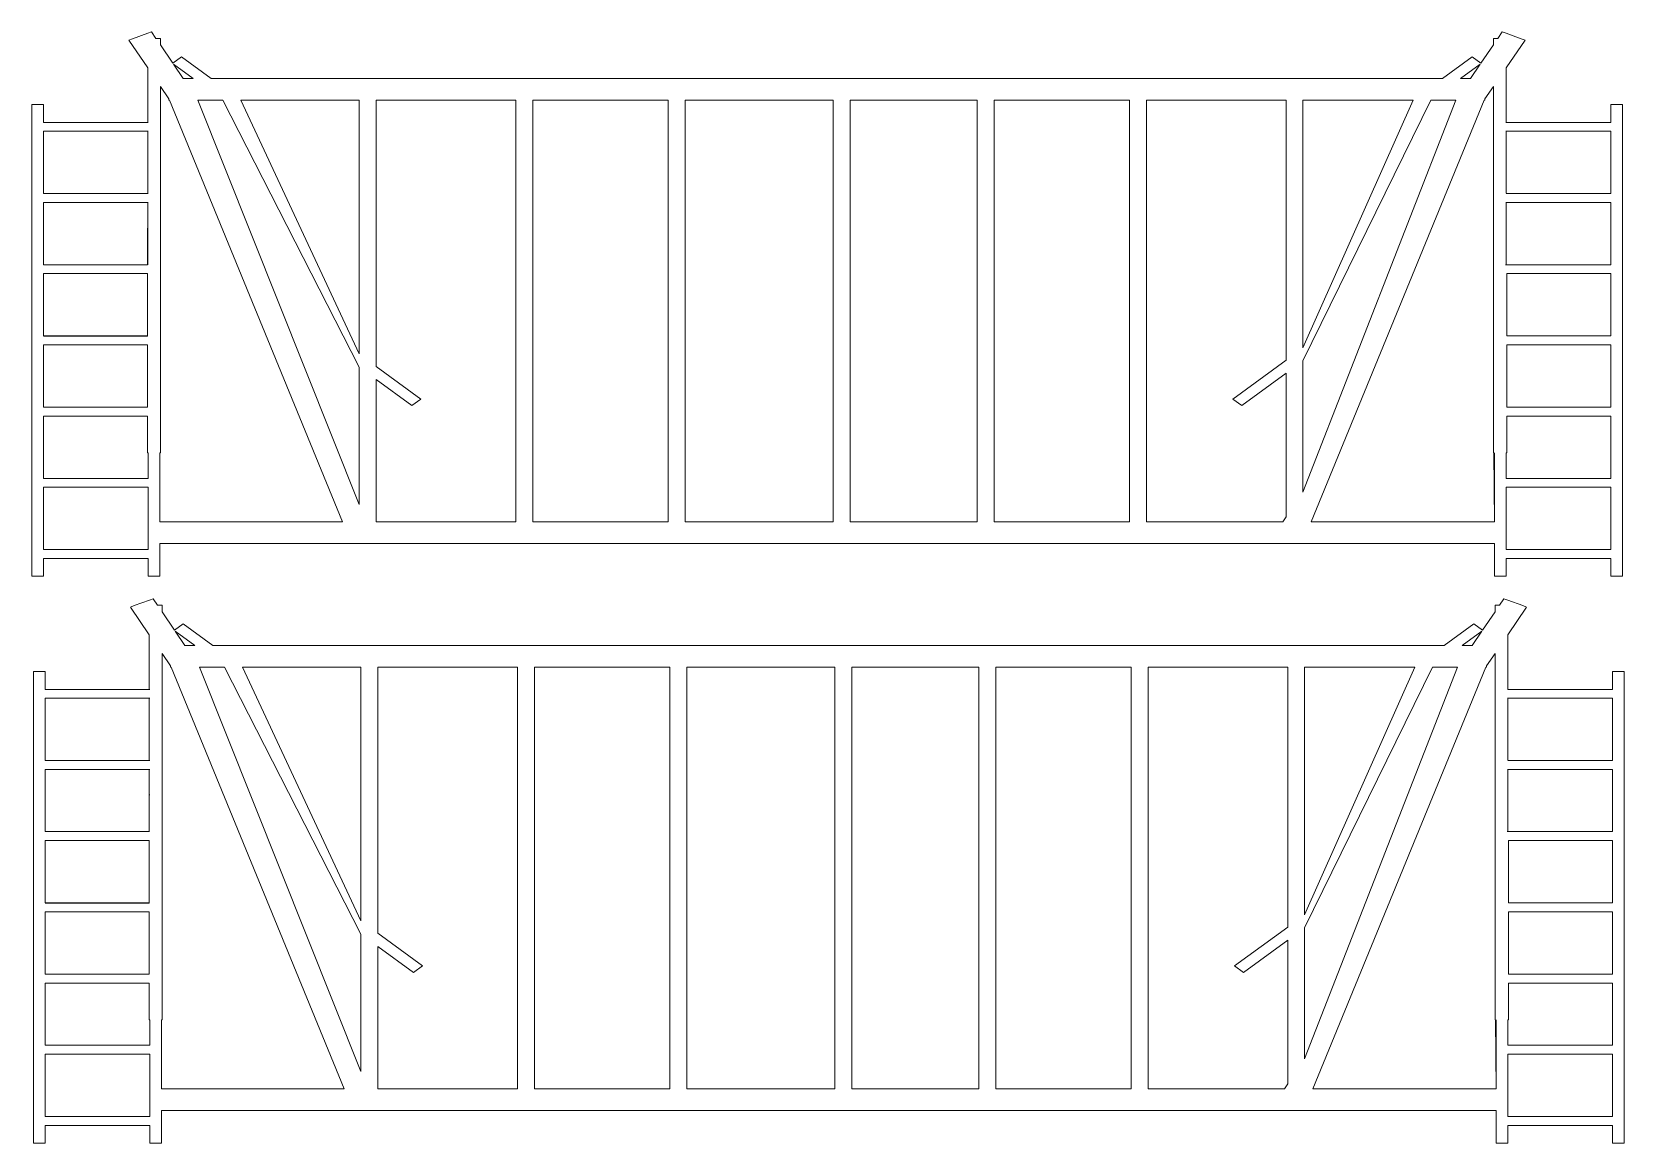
# Model space of a CAD drawing. Header units: millimetres. Extents: x -157 to 980, y -95 to 1044.
# Drawn here: x -21.9 to 108.2, y -20.7 to 70.1 of the extents above; entities that cross this region are included whole.
import ezdxf

# ---------------------------------------------------------------- set-up
doc = ezdxf.new("R2010")
doc.units = ezdxf.units.MM
doc.header["$MEASUREMENT"] = 0
doc.layers.add('Layer 1', color=7, linetype='Continuous')

msp = doc.modelspace()

# ---------------------------------------------------------------- linework, layer by layer
at = {"layer": 'Layer 1', "color": 1, "lineweight": 9}
for points, knots in [([(98.56, 62.7049), (98.56, 62.7049), (98.56, 67.1878), (98.56, 67.1878), (98.56, 67.1878), (98.56, 67.1878), (100.1027, 69.4547), (100.1027, 69.4547), (100.1027, 69.4547), (100.1027, 69.4547), (99.7948, 69.567), (99.7948, 69.567), (99.7948, 69.567), (99.7948, 69.567), (98.5566, 70.0166), (98.5566, 70.0166), (98.5566, 70.0166), (98.5566, 70.0166), (98.2453, 70.1284), (98.2453, 70.1284), (98.2453, 70.1284), (98.2453, 70.1284), (97.8833, 69.5966), (97.8833, 69.5966), (97.8833, 69.5966), (97.8833, 69.5966), (97.5228, 69.5966), (97.5228, 69.5966), (97.5228, 69.5966), (97.5228, 69.5966), (97.5228, 69.0669), (97.5228, 69.0669), (97.5228, 69.0669), (97.5228, 69.0669), (96.501, 67.5655), (96.501, 67.5655), (96.501, 67.5655), (96.501, 67.5655), (95.7935, 68.082), (95.7935, 68.082), (95.7935, 68.082), (95.7935, 68.082), (93.3727, 66.315), (93.3727, 66.315), (93.3727, 66.315), (93.3727, 66.315), (-7.2622, 66.315), (-7.2622, 66.315), (-7.2622, 66.315), (-7.2622, 66.315), (-9.6831, 68.082), (-9.6831, 68.082), (-9.6831, 68.082), (-9.6831, 68.082), (-10.3906, 67.5653), (-10.3906, 67.5653), (-10.3906, 67.5653), (-10.3906, 67.5653), (-11.4123, 69.0663), (-11.4123, 69.0663), (-11.4123, 69.0663), (-11.4123, 69.0663), (-11.4123, 69.5966), (-11.4123, 69.5966), (-11.4123, 69.5966), (-11.4123, 69.5966), (-11.7731, 69.5966), (-11.7731, 69.5966), (-11.7731, 69.5966), (-11.7731, 69.5966), (-12.1352, 70.1284), (-12.1352, 70.1284), (-12.1352, 70.1284), (-12.1352, 70.1284), (-12.4464, 70.0166), (-12.4464, 70.0166), (-12.4464, 70.0166), (-12.4464, 70.0166), (-13.6843, 69.567), (-13.6843, 69.567), (-13.6843, 69.567), (-13.6843, 69.567), (-13.9921, 69.4547), (-13.9921, 69.4547), (-13.9921, 69.4547), (-13.9921, 69.4547), (-12.4481, 67.191), (-12.4481, 67.191), (-12.4481, 67.191), (-12.4481, 67.191), (-12.4481, 62.7203), (-12.4481, 62.7203)], [0, 0, 0, 0, 0.04166667, 0.04166667, 0.04166667, 0.04166667, 0.08333333, 0.08333333, 0.08333333, 0.08333333, 0.125, 0.125, 0.125, 0.125, 0.16666667, 0.16666667, 0.16666667, 0.16666667, 0.20833333, 0.20833333, 0.20833333, 0.20833333, 0.25, 0.25, 0.25, 0.25, 0.29166667, 0.29166667, 0.29166667, 0.29166667, 0.33333333, 0.33333333, 0.33333333, 0.33333333, 0.375, 0.375, 0.375, 0.375, 0.41666667, 0.41666667, 0.41666667, 0.41666667, 0.45833333, 0.45833333, 0.45833333, 0.45833333, 0.5, 0.5, 0.5, 0.5, 0.54166667, 0.54166667, 0.54166667, 0.54166667, 0.58333333, 0.58333333, 0.58333333, 0.58333333, 0.625, 0.625, 0.625, 0.625, 0.66666667, 0.66666667, 0.66666667, 0.66666667, 0.70833333, 0.70833333, 0.70833333, 0.70833333, 0.75, 0.75, 0.75, 0.75, 0.79166667, 0.79166667, 0.79166667, 0.79166667, 0.83333333, 0.83333333, 0.83333333, 0.83333333, 0.875, 0.875, 0.875, 0.875, 0.91666667, 0.91666667, 0.91666667, 0.91666667, 1, 1, 1, 1]), ([(-8.729, 66.315), (-8.729, 66.315), (-9.5396, 66.315), (-9.5396, 66.315), (-9.5396, 66.315), (-9.5396, 66.315), (-10.3399, 67.4909), (-10.3399, 67.4909), (-10.3399, 67.4909), (-10.3399, 67.4909), (-8.729, 66.315), (-8.729, 66.315)], [0, 0, 0, 0, 0.25, 0.25, 0.25, 0.25, 0.5, 0.5, 0.5, 0.5, 1, 1, 1, 1]), ([(95.6499, 66.315), (95.6499, 66.315), (94.8395, 66.315), (94.8395, 66.315), (94.8395, 66.315), (94.8395, 66.315), (96.4499, 67.4904), (96.4499, 67.4904), (96.4499, 67.4904), (96.4499, 67.4904), (95.6499, 66.315), (95.6499, 66.315)], [0, 0, 0, 0, 0.25, 0.25, 0.25, 0.25, 0.5, 0.5, 0.5, 0.5, 1, 1, 1, 1]), ([(-11.4447, 30.0945), (-11.4447, 30.0945), (-11.4447, 35.7349), (-11.4447, 35.7349), (-11.4447, 35.7349), (-11.4447, 35.7349), (-11.4123, 35.7349), (-11.4123, 35.7349), (-11.4123, 35.7349), (-11.4123, 35.7349), (-11.4123, 65.6635), (-11.4123, 65.6635), (-11.4123, 65.6635), (-11.4123, 65.6635), (-10.7208, 64.6473), (-10.7208, 64.6473), (-10.7208, 64.6473), (-10.7208, 64.6473), (-10.7208, 64.548), (-10.7208, 64.548), (-10.7208, 64.548), (-10.7208, 64.548), (-10.6532, 64.548), (-10.6532, 64.548), (-10.6532, 64.548), (-10.6532, 64.548), (3.4822, 30.1079), (3.4822, 30.1079), (3.4822, 30.1079), (3.4822, 30.1079), (-11.4447, 30.096), (-11.4447, 30.096)], [0, 0, 0, 0, 0.11111111, 0.11111111, 0.11111111, 0.11111111, 0.22222222, 0.22222222, 0.22222222, 0.22222222, 0.33333333, 0.33333333, 0.33333333, 0.33333333, 0.44444444, 0.44444444, 0.44444444, 0.44444444, 0.55555556, 0.55555556, 0.55555556, 0.55555556, 0.66666667, 0.66666667, 0.66666667, 0.66666667, 0.77777778, 0.77777778, 0.77777778, 0.77777778, 1, 1, 1, 1]), ([(97.6012, 30.0878), (97.6012, 30.0878), (82.6278, 30.1079), (82.6278, 30.1079), (82.6278, 30.1079), (82.6278, 30.1079), (96.7637, 64.548), (96.7637, 64.548), (96.7637, 64.548), (96.7637, 64.548), (96.8311, 64.548), (96.8311, 64.548), (96.8311, 64.548), (96.8311, 64.548), (96.8311, 64.6471), (96.8311, 64.6471), (96.8311, 64.6471), (96.8311, 64.6471), (97.5228, 65.6636), (97.5228, 65.6636), (97.5228, 65.6636), (97.5228, 65.6636), (97.5228, 35.7349), (97.5228, 35.7349)], [0, 0, 0, 0, 0.14285714, 0.14285714, 0.14285714, 0.14285714, 0.28571429, 0.28571429, 0.28571429, 0.28571429, 0.42857143, 0.42857143, 0.42857143, 0.42857143, 0.57142857, 0.57142857, 0.57142857, 0.57142857, 0.71428571, 0.71428571, 0.71428571, 0.71428571, 1, 1, 1, 1]), ([(-21.914, 44.5459), (-21.914, 44.5459), (-21.914, 64.182), (-21.914, 64.182), (-21.914, 64.182), (-21.914, 64.182), (-20.9631, 64.182), (-20.9631, 64.182), (-20.9631, 64.182), (-20.9631, 64.182), (-20.9631, 62.729), (-20.9631, 62.729), (-20.9631, 62.729), (-20.9631, 62.729), (-12.4064, 62.729), (-12.4064, 62.729)], [0, 0, 0, 0, 0.2, 0.2, 0.2, 0.2, 0.4, 0.4, 0.4, 0.4, 0.6, 0.6, 0.6, 0.6, 1, 1, 1, 1]), ([(-8.3369, 64.548), (-8.3369, 64.548), (-6.308, 64.548), (-6.308, 64.548), (-6.308, 64.548), (-6.308, 64.548), (4.8414, 42.7423), (4.8414, 42.7423), (4.8414, 42.7423), (4.8414, 42.7423), (4.8414, 31.5184), (4.8414, 31.5184), (4.8414, 31.5184), (4.8414, 31.5184), (-8.3369, 64.548), (-8.3369, 64.548)], [0, 0, 0, 0, 0.2, 0.2, 0.2, 0.2, 0.4, 0.4, 0.4, 0.4, 0.6, 0.6, 0.6, 0.6, 1, 1, 1, 1]), ([(-4.8415, 64.548), (-4.8415, 64.548), (4.8414, 64.548), (4.8414, 64.548), (4.8414, 64.548), (4.8414, 64.548), (4.8414, 43.8129), (4.8414, 43.8129), (4.8414, 43.8129), (4.8414, 43.8129), (-4.8415, 64.548), (-4.8415, 64.548)], [0, 0, 0, 0, 0.25, 0.25, 0.25, 0.25, 0.5, 0.5, 0.5, 0.5, 1, 1, 1, 1]), ([(17.6369, 30.1079), (17.6369, 30.1079), (6.2247, 30.1079), (6.2247, 30.1079), (6.2247, 30.1079), (6.2247, 30.1079), (6.2247, 41.7326), (6.2247, 41.7326), (6.2247, 41.7326), (6.2247, 41.7326), (9.147, 39.5996), (9.147, 39.5996), (9.147, 39.5996), (9.147, 39.5996), (9.8801, 40.1351), (9.8801, 40.1351), (9.8801, 40.1351), (9.8801, 40.1351), (6.2247, 42.8032), (6.2247, 42.8032), (6.2247, 42.8032), (6.2247, 42.8032), (6.2247, 64.548), (6.2247, 64.548), (6.2247, 64.548), (6.2247, 64.548), (17.6369, 64.548), (17.6369, 64.548), (17.6369, 64.548), (17.6369, 64.548), (17.6369, 30.1079), (17.6369, 30.1079)], [0, 0, 0, 0, 0.11111111, 0.11111111, 0.11111111, 0.11111111, 0.22222222, 0.22222222, 0.22222222, 0.22222222, 0.33333333, 0.33333333, 0.33333333, 0.33333333, 0.44444444, 0.44444444, 0.44444444, 0.44444444, 0.55555556, 0.55555556, 0.55555556, 0.55555556, 0.66666667, 0.66666667, 0.66666667, 0.66666667, 0.77777778, 0.77777778, 0.77777778, 0.77777778, 1, 1, 1, 1]), ([(30.0867, 30.1079), (30.0867, 30.1079), (19.0204, 30.1079), (19.0204, 30.1079), (19.0204, 30.1079), (19.0204, 30.1079), (19.0204, 64.548), (19.0204, 64.548), (19.0204, 64.548), (19.0204, 64.548), (30.0867, 64.548), (30.0867, 64.548), (30.0867, 64.548), (30.0867, 64.548), (30.0867, 30.1079), (30.0867, 30.1079)], [0, 0, 0, 0, 0.2, 0.2, 0.2, 0.2, 0.4, 0.4, 0.4, 0.4, 0.6, 0.6, 0.6, 0.6, 1, 1, 1, 1]), ([(43.574, 30.1079), (43.574, 30.1079), (31.4701, 30.1079), (31.4701, 30.1079), (31.4701, 30.1079), (31.4701, 30.1079), (31.4701, 64.548), (31.4701, 64.548), (31.4701, 64.548), (31.4701, 64.548), (43.574, 64.548), (43.574, 64.548), (43.574, 64.548), (43.574, 64.548), (43.574, 30.1079), (43.574, 30.1079)], [0, 0, 0, 0, 0.2, 0.2, 0.2, 0.2, 0.4, 0.4, 0.4, 0.4, 0.6, 0.6, 0.6, 0.6, 1, 1, 1, 1]), ([(55.332, 30.1079), (55.332, 30.1079), (44.9571, 30.1079), (44.9571, 30.1079), (44.9571, 30.1079), (44.9571, 30.1079), (44.9571, 64.548), (44.9571, 64.548), (44.9571, 64.548), (44.9571, 64.548), (55.332, 64.548), (55.332, 64.548), (55.332, 64.548), (55.332, 64.548), (55.332, 30.1079), (55.332, 30.1079)], [0, 0, 0, 0, 0.2, 0.2, 0.2, 0.2, 0.4, 0.4, 0.4, 0.4, 0.6, 0.6, 0.6, 0.6, 1, 1, 1, 1]), ([(67.7817, 30.1079), (67.7817, 30.1079), (56.7155, 30.1079), (56.7155, 30.1079), (56.7155, 30.1079), (56.7155, 30.1079), (56.7155, 64.548), (56.7155, 64.548), (56.7155, 64.548), (56.7155, 64.548), (67.7817, 64.548), (67.7817, 64.548), (67.7817, 64.548), (67.7817, 64.548), (67.7817, 30.1079), (67.7817, 30.1079)], [0, 0, 0, 0, 0.2, 0.2, 0.2, 0.2, 0.4, 0.4, 0.4, 0.4, 0.6, 0.6, 0.6, 0.6, 1, 1, 1, 1]), ([(80.309, 30.1079), (80.309, 30.1079), (69.1652, 30.1079), (69.1652, 30.1079), (69.1652, 30.1079), (69.1652, 30.1079), (69.1652, 64.548), (69.1652, 64.548), (69.1652, 64.548), (69.1652, 64.548), (80.5772, 64.548), (80.5772, 64.548), (80.5772, 64.548), (80.5772, 64.548), (80.5772, 43.3079), (80.5772, 43.3079), (80.5772, 43.3079), (80.5772, 43.3079), (76.2303, 40.1351), (76.2303, 40.1351), (76.2303, 40.1351), (76.2303, 40.1351), (76.9633, 39.5996), (76.9633, 39.5996), (76.9633, 39.5996), (76.9633, 39.5996), (80.5772, 42.2374), (80.5772, 42.2374), (80.5772, 42.2374), (80.5772, 42.2374), (80.5772, 30.502), (80.5772, 30.502), (80.5772, 30.502), (80.5772, 30.502), (80.309, 30.1079), (80.309, 30.1079)], [0, 0, 0, 0, 0.1, 0.1, 0.1, 0.1, 0.2, 0.2, 0.2, 0.2, 0.3, 0.3, 0.3, 0.3, 0.4, 0.4, 0.4, 0.4, 0.5, 0.5, 0.5, 0.5, 0.6, 0.6, 0.6, 0.6, 0.7, 0.7, 0.7, 0.7, 0.8, 0.8, 0.8, 0.8, 1, 1, 1, 1]), ([(81.9607, 64.548), (81.9607, 64.548), (90.9519, 64.548), (90.9519, 64.548), (90.9519, 64.548), (90.9519, 64.548), (81.9607, 44.3178), (81.9607, 44.3178), (81.9607, 44.3178), (81.9607, 44.3178), (81.9607, 64.548), (81.9607, 64.548)], [0, 0, 0, 0, 0.25, 0.25, 0.25, 0.25, 0.5, 0.5, 0.5, 0.5, 1, 1, 1, 1]), ([(92.4186, 64.548), (92.4186, 64.548), (94.4473, 64.548), (94.4473, 64.548), (94.4473, 64.548), (94.4473, 64.548), (81.9607, 32.5347), (81.9607, 32.5347), (81.9607, 32.5347), (81.9607, 32.5347), (81.9607, 43.2472), (81.9607, 43.2472), (81.9607, 43.2472), (81.9607, 43.2472), (92.4186, 64.548), (92.4186, 64.548)], [0, 0, 0, 0, 0.2, 0.2, 0.2, 0.2, 0.4, 0.4, 0.4, 0.4, 0.6, 0.6, 0.6, 0.6, 1, 1, 1, 1]), ([(108.0705, 44.5459), (108.0705, 44.5459), (108.0705, 64.182), (108.0705, 64.182), (108.0705, 64.182), (108.0705, 64.182), (107.1196, 64.182), (107.1196, 64.182), (107.1196, 64.182), (107.1196, 64.182), (107.1196, 62.729), (107.1196, 62.729), (107.1196, 62.729), (107.1196, 62.729), (98.5629, 62.729), (98.5629, 62.729)], [0, 0, 0, 0, 0.2, 0.2, 0.2, 0.2, 0.4, 0.4, 0.4, 0.4, 0.6, 0.6, 0.6, 0.6, 1, 1, 1, 1]), ([(-12.4064, 62.0024), (-12.4064, 62.0024), (-20.9631, 62.0024), (-20.9631, 62.0024), (-20.9631, 62.0024), (-20.9631, 62.0024), (-20.9631, 56.9162), (-20.9631, 56.9162), (-20.9631, 56.9162), (-20.9631, 56.9162), (-12.4064, 56.9162), (-12.4064, 56.9162)], [0, 0, 0, 0, 0.25, 0.25, 0.25, 0.25, 0.5, 0.5, 0.5, 0.5, 1, 1, 1, 1]), ([(98.5629, 62.0024), (98.5629, 62.0024), (107.1196, 62.0024), (107.1196, 62.0024), (107.1196, 62.0024), (107.1196, 62.0024), (107.1196, 56.9162), (107.1196, 56.9162), (107.1196, 56.9162), (107.1196, 56.9162), (98.5629, 56.9162), (98.5629, 56.9162)], [0, 0, 0, 0, 0.25, 0.25, 0.25, 0.25, 0.5, 0.5, 0.5, 0.5, 1, 1, 1, 1]), ([(-12.4064, 56.1898), (-12.4064, 56.1898), (-20.9631, 56.1898), (-20.9631, 56.1898), (-20.9631, 56.1898), (-20.9631, 56.1898), (-20.9631, 51.1038), (-20.9631, 51.1038), (-20.9631, 51.1038), (-20.9631, 51.1038), (-12.4603, 51.1038), (-12.4603, 51.1038), (-12.4603, 51.1038), (-12.4603, 51.1038), (-12.4603, 54.1047), (-12.4603, 54.1047), (-12.4603, 54.1047), (-12.4603, 54.1047), (-12.4064, 54.1047), (-12.4064, 54.1047)], [0, 0, 0, 0, 0.16666667, 0.16666667, 0.16666667, 0.16666667, 0.33333333, 0.33333333, 0.33333333, 0.33333333, 0.5, 0.5, 0.5, 0.5, 0.66666667, 0.66666667, 0.66666667, 0.66666667, 1, 1, 1, 1]), ([(98.5629, 56.1898), (98.5629, 56.1898), (107.1196, 56.1898), (107.1196, 56.1898), (107.1196, 56.1898), (107.1196, 56.1898), (107.1196, 51.1038), (107.1196, 51.1038), (107.1196, 51.1038), (107.1196, 51.1038), (98.5208, 51.1038), (98.5208, 51.1038)], [0, 0, 0, 0, 0.25, 0.25, 0.25, 0.25, 0.5, 0.5, 0.5, 0.5, 1, 1, 1, 1]), ([(-12.4603, 45.2913), (-12.4603, 45.2913), (-12.4603, 50.3771), (-12.4603, 50.3771), (-12.4603, 50.3771), (-12.4603, 50.3771), (-20.9631, 50.3771), (-20.9631, 50.3771), (-20.9631, 50.3771), (-20.9631, 50.3771), (-20.9631, 45.2913), (-20.9631, 45.2913), (-20.9631, 45.2913), (-20.9631, 45.2913), (-12.4603, 45.2913), (-12.4603, 45.2913)], [0, 0, 0, 0, 0.2, 0.2, 0.2, 0.2, 0.4, 0.4, 0.4, 0.4, 0.6, 0.6, 0.6, 0.6, 1, 1, 1, 1]), ([(-12.45, 50.3671), (-12.45, 50.3671), (-12.45, 45.275), (-12.45, 45.275), (-12.45, 45.275), (-12.45, 45.275), (-20.9527, 45.275), (-20.9527, 45.275)], [0, 0, 0, 0, 0.33333333, 0.33333333, 0.33333333, 0.33333333, 1, 1, 1, 1]), ([(98.6168, 45.2913), (98.6168, 45.2913), (98.6168, 50.3771), (98.6168, 50.3771), (98.6168, 50.3771), (98.6168, 50.3771), (107.1196, 50.3771), (107.1196, 50.3771), (107.1196, 50.3771), (107.1196, 50.3771), (107.1196, 45.2913), (107.1196, 45.2913), (107.1196, 45.2913), (107.1196, 45.2913), (98.6168, 45.2913), (98.6168, 45.2913)], [0, 0, 0, 0, 0.2, 0.2, 0.2, 0.2, 0.4, 0.4, 0.4, 0.4, 0.6, 0.6, 0.6, 0.6, 1, 1, 1, 1]), ([(-21.9035, 45.2749), (-21.9035, 45.2749), (-21.9035, 25.6576), (-21.9035, 25.6576), (-21.9035, 25.6576), (-21.9035, 25.6576), (-20.9527, 25.6576), (-20.9527, 25.6576), (-20.9527, 25.6576), (-20.9527, 25.6576), (-20.9527, 27.1106), (-20.9527, 27.1106), (-20.9527, 27.1106), (-20.9527, 27.1106), (-12.3959, 27.1106), (-12.3959, 27.1106), (-12.3959, 27.1106), (-12.3959, 27.1106), (-12.3959, 25.6576), (-12.3959, 25.6576), (-12.3959, 25.6576), (-12.3959, 25.6576), (-11.4447, 25.6576), (-11.4447, 25.6576), (-11.4447, 25.6576), (-11.4447, 25.6576), (-11.4447, 28.3208), (-11.4447, 28.3208)], [0, 0, 0, 0, 0.125, 0.125, 0.125, 0.125, 0.25, 0.25, 0.25, 0.25, 0.375, 0.375, 0.375, 0.375, 0.5, 0.5, 0.5, 0.5, 0.625, 0.625, 0.625, 0.625, 0.75, 0.75, 0.75, 0.75, 1, 1, 1, 1]), ([(-12.45, 44.5483), (-12.45, 44.5483), (-12.45, 39.4625), (-12.45, 39.4625), (-12.45, 39.4625), (-12.45, 39.4625), (-20.9527, 39.4625), (-20.9527, 39.4625), (-20.9527, 39.4625), (-20.9527, 39.4625), (-20.9527, 44.5483), (-20.9527, 44.5483), (-20.9527, 44.5483), (-20.9527, 44.5483), (-12.45, 44.5483), (-12.45, 44.5483)], [0, 0, 0, 0, 0.2, 0.2, 0.2, 0.2, 0.4, 0.4, 0.4, 0.4, 0.6, 0.6, 0.6, 0.6, 1, 1, 1, 1]), ([(108.06, 45.2749), (108.06, 45.2749), (108.06, 25.6576), (108.06, 25.6576), (108.06, 25.6576), (108.06, 25.6576), (107.1092, 25.6576), (107.1092, 25.6576), (107.1092, 25.6576), (107.1092, 25.6576), (107.1092, 27.1106), (107.1092, 27.1106), (107.1092, 27.1106), (107.1092, 27.1106), (98.5524, 27.1106), (98.5524, 27.1106), (98.5524, 27.1106), (98.5524, 27.1106), (98.5524, 25.6576), (98.5524, 25.6576), (98.5524, 25.6576), (98.5524, 25.6576), (97.6012, 25.6576), (97.6012, 25.6576), (97.6012, 25.6576), (97.6012, 25.6576), (97.6012, 28.3208), (97.6012, 28.3208)], [0, 0, 0, 0, 0.125, 0.125, 0.125, 0.125, 0.25, 0.25, 0.25, 0.25, 0.375, 0.375, 0.375, 0.375, 0.5, 0.5, 0.5, 0.5, 0.625, 0.625, 0.625, 0.625, 0.75, 0.75, 0.75, 0.75, 1, 1, 1, 1]), ([(98.6065, 44.5483), (98.6065, 44.5483), (98.6065, 39.4625), (98.6065, 39.4625), (98.6065, 39.4625), (98.6065, 39.4625), (107.1092, 39.4625), (107.1092, 39.4625), (107.1092, 39.4625), (107.1092, 39.4625), (107.1092, 44.5483), (107.1092, 44.5483), (107.1092, 44.5483), (107.1092, 44.5483), (98.6065, 44.5483), (98.6065, 44.5483)], [0, 0, 0, 0, 0.2, 0.2, 0.2, 0.2, 0.4, 0.4, 0.4, 0.4, 0.6, 0.6, 0.6, 0.6, 1, 1, 1, 1]), ([(-12.45, 38.7358), (-12.45, 38.7358), (-12.45, 35.7349), (-12.45, 35.7349), (-12.45, 35.7349), (-12.45, 35.7349), (-12.3959, 35.7349), (-12.3959, 35.7349), (-12.3959, 35.7349), (-12.3959, 35.7349), (-12.3959, 33.6498), (-12.3959, 33.6498), (-12.3959, 33.6498), (-12.3959, 33.6498), (-20.9527, 33.6498), (-20.9527, 33.6498), (-20.9527, 33.6498), (-20.9527, 33.6498), (-20.9527, 38.7358), (-20.9527, 38.7358), (-20.9527, 38.7358), (-20.9527, 38.7358), (-12.45, 38.7358), (-12.45, 38.7358)], [0, 0, 0, 0, 0.14285714, 0.14285714, 0.14285714, 0.14285714, 0.28571429, 0.28571429, 0.28571429, 0.28571429, 0.42857143, 0.42857143, 0.42857143, 0.42857143, 0.57142857, 0.57142857, 0.57142857, 0.57142857, 0.71428571, 0.71428571, 0.71428571, 0.71428571, 1, 1, 1, 1]), ([(98.6065, 38.7358), (98.6065, 38.7358), (98.6065, 35.7349), (98.6065, 35.7349), (98.6065, 35.7349), (98.6065, 35.7349), (98.5524, 35.7349), (98.5524, 35.7349), (98.5524, 35.7349), (98.5524, 35.7349), (98.5524, 33.6498), (98.5524, 33.6498), (98.5524, 33.6498), (98.5524, 33.6498), (107.1092, 33.6498), (107.1092, 33.6498), (107.1092, 33.6498), (107.1092, 33.6498), (107.1092, 38.7358), (107.1092, 38.7358), (107.1092, 38.7358), (107.1092, 38.7358), (98.6065, 38.7358), (98.6065, 38.7358)], [0, 0, 0, 0, 0.14285714, 0.14285714, 0.14285714, 0.14285714, 0.28571429, 0.28571429, 0.28571429, 0.28571429, 0.42857143, 0.42857143, 0.42857143, 0.42857143, 0.57142857, 0.57142857, 0.57142857, 0.57142857, 0.71428571, 0.71428571, 0.71428571, 0.71428571, 1, 1, 1, 1]), ([(-12.3959, 27.8372), (-12.3959, 27.8372), (-20.9527, 27.8372), (-20.9527, 27.8372), (-20.9527, 27.8372), (-20.9527, 27.8372), (-20.9527, 32.9234), (-20.9527, 32.9234), (-20.9527, 32.9234), (-20.9527, 32.9234), (-12.3959, 32.9234), (-12.3959, 32.9234), (-12.3959, 32.9234), (-12.3959, 32.9234), (-12.3959, 27.8372), (-12.3959, 27.8372)], [0, 0, 0, 0, 0.2, 0.2, 0.2, 0.2, 0.4, 0.4, 0.4, 0.4, 0.6, 0.6, 0.6, 0.6, 1, 1, 1, 1]), ([(98.5524, 27.8372), (98.5524, 27.8372), (107.1092, 27.8372), (107.1092, 27.8372), (107.1092, 27.8372), (107.1092, 27.8372), (107.1092, 32.9234), (107.1092, 32.9234), (107.1092, 32.9234), (107.1092, 32.9234), (98.5524, 32.9234), (98.5524, 32.9234), (98.5524, 32.9234), (98.5524, 32.9234), (98.5524, 27.8372), (98.5524, 27.8372)], [0, 0, 0, 0, 0.2, 0.2, 0.2, 0.2, 0.4, 0.4, 0.4, 0.4, 0.6, 0.6, 0.6, 0.6, 1, 1, 1, 1]), ([(98.6947, 16.3924), (98.6947, 16.3924), (98.6947, 20.8753), (98.6947, 20.8753), (98.6947, 20.8753), (98.6947, 20.8753), (100.2374, 23.1422), (100.2374, 23.1422), (100.2374, 23.1422), (100.2374, 23.1422), (99.9295, 23.2545), (99.9295, 23.2545), (99.9295, 23.2545), (99.9295, 23.2545), (98.6913, 23.7041), (98.6913, 23.7041), (98.6913, 23.7041), (98.6913, 23.7041), (98.38, 23.8159), (98.38, 23.8159), (98.38, 23.8159), (98.38, 23.8159), (98.018, 23.2841), (98.018, 23.2841), (98.018, 23.2841), (98.018, 23.2841), (97.6575, 23.2841), (97.6575, 23.2841), (97.6575, 23.2841), (97.6575, 23.2841), (97.6575, 22.7544), (97.6575, 22.7544), (97.6575, 22.7544), (97.6575, 22.7544), (96.6357, 21.253), (96.6357, 21.253), (96.6357, 21.253), (96.6357, 21.253), (95.9282, 21.7695), (95.9282, 21.7695), (95.9282, 21.7695), (95.9282, 21.7695), (93.5074, 20.0025), (93.5074, 20.0025), (93.5074, 20.0025), (93.5074, 20.0025), (-7.1275, 20.0025), (-7.1275, 20.0025), (-7.1275, 20.0025), (-7.1275, 20.0025), (-9.5484, 21.7695), (-9.5484, 21.7695), (-9.5484, 21.7695), (-9.5484, 21.7695), (-10.2559, 21.2528), (-10.2559, 21.2528), (-10.2559, 21.2528), (-10.2559, 21.2528), (-11.2776, 22.7538), (-11.2776, 22.7538), (-11.2776, 22.7538), (-11.2776, 22.7538), (-11.2776, 23.2841), (-11.2776, 23.2841), (-11.2776, 23.2841), (-11.2776, 23.2841), (-11.6384, 23.2841), (-11.6384, 23.2841), (-11.6384, 23.2841), (-11.6384, 23.2841), (-12.0005, 23.8159), (-12.0005, 23.8159), (-12.0005, 23.8159), (-12.0005, 23.8159), (-12.3117, 23.7041), (-12.3117, 23.7041), (-12.3117, 23.7041), (-12.3117, 23.7041), (-13.5496, 23.2545), (-13.5496, 23.2545), (-13.5496, 23.2545), (-13.5496, 23.2545), (-13.8574, 23.1422), (-13.8574, 23.1422), (-13.8574, 23.1422), (-13.8574, 23.1422), (-12.3134, 20.8785), (-12.3134, 20.8785), (-12.3134, 20.8785), (-12.3134, 20.8785), (-12.3134, 16.4078), (-12.3134, 16.4078)], [0, 0, 0, 0, 0.04166667, 0.04166667, 0.04166667, 0.04166667, 0.08333333, 0.08333333, 0.08333333, 0.08333333, 0.125, 0.125, 0.125, 0.125, 0.16666667, 0.16666667, 0.16666667, 0.16666667, 0.20833333, 0.20833333, 0.20833333, 0.20833333, 0.25, 0.25, 0.25, 0.25, 0.29166667, 0.29166667, 0.29166667, 0.29166667, 0.33333333, 0.33333333, 0.33333333, 0.33333333, 0.375, 0.375, 0.375, 0.375, 0.41666667, 0.41666667, 0.41666667, 0.41666667, 0.45833333, 0.45833333, 0.45833333, 0.45833333, 0.5, 0.5, 0.5, 0.5, 0.54166667, 0.54166667, 0.54166667, 0.54166667, 0.58333333, 0.58333333, 0.58333333, 0.58333333, 0.625, 0.625, 0.625, 0.625, 0.66666667, 0.66666667, 0.66666667, 0.66666667, 0.70833333, 0.70833333, 0.70833333, 0.70833333, 0.75, 0.75, 0.75, 0.75, 0.79166667, 0.79166667, 0.79166667, 0.79166667, 0.83333333, 0.83333333, 0.83333333, 0.83333333, 0.875, 0.875, 0.875, 0.875, 0.91666667, 0.91666667, 0.91666667, 0.91666667, 1, 1, 1, 1]), ([(-8.5943, 20.0025), (-8.5943, 20.0025), (-9.4049, 20.0025), (-9.4049, 20.0025), (-9.4049, 20.0025), (-9.4049, 20.0025), (-10.2052, 21.1784), (-10.2052, 21.1784), (-10.2052, 21.1784), (-10.2052, 21.1784), (-8.5943, 20.0025), (-8.5943, 20.0025)], [0, 0, 0, 0, 0.25, 0.25, 0.25, 0.25, 0.5, 0.5, 0.5, 0.5, 1, 1, 1, 1]), ([(95.7846, 20.0025), (95.7846, 20.0025), (94.9742, 20.0025), (94.9742, 20.0025), (94.9742, 20.0025), (94.9742, 20.0025), (96.5846, 21.1779), (96.5846, 21.1779), (96.5846, 21.1779), (96.5846, 21.1779), (95.7846, 20.0025), (95.7846, 20.0025)], [0, 0, 0, 0, 0.25, 0.25, 0.25, 0.25, 0.5, 0.5, 0.5, 0.5, 1, 1, 1, 1]), ([(-11.31, -16.218), (-11.31, -16.218), (-11.31, -10.5776), (-11.31, -10.5776), (-11.31, -10.5776), (-11.31, -10.5776), (-11.2776, -10.5776), (-11.2776, -10.5776), (-11.2776, -10.5776), (-11.2776, -10.5776), (-11.2776, 19.351), (-11.2776, 19.351), (-11.2776, 19.351), (-11.2776, 19.351), (-10.5861, 18.3348), (-10.5861, 18.3348), (-10.5861, 18.3348), (-10.5861, 18.3348), (-10.5861, 18.2355), (-10.5861, 18.2355), (-10.5861, 18.2355), (-10.5861, 18.2355), (-10.5185, 18.2355), (-10.5185, 18.2355), (-10.5185, 18.2355), (-10.5185, 18.2355), (3.6169, -16.2046), (3.6169, -16.2046), (3.6169, -16.2046), (3.6169, -16.2046), (-11.31, -16.2165), (-11.31, -16.2165)], [0, 0, 0, 0, 0.11111111, 0.11111111, 0.11111111, 0.11111111, 0.22222222, 0.22222222, 0.22222222, 0.22222222, 0.33333333, 0.33333333, 0.33333333, 0.33333333, 0.44444444, 0.44444444, 0.44444444, 0.44444444, 0.55555556, 0.55555556, 0.55555556, 0.55555556, 0.66666667, 0.66666667, 0.66666667, 0.66666667, 0.77777778, 0.77777778, 0.77777778, 0.77777778, 1, 1, 1, 1]), ([(-8.2022, 18.2355), (-8.2022, 18.2355), (-6.1733, 18.2355), (-6.1733, 18.2355), (-6.1733, 18.2355), (-6.1733, 18.2355), (4.9761, -3.5702), (4.9761, -3.5702), (4.9761, -3.5702), (4.9761, -3.5702), (4.9761, -14.7941), (4.9761, -14.7941), (4.9761, -14.7941), (4.9761, -14.7941), (-8.2022, 18.2355), (-8.2022, 18.2355)], [0, 0, 0, 0, 0.2, 0.2, 0.2, 0.2, 0.4, 0.4, 0.4, 0.4, 0.6, 0.6, 0.6, 0.6, 1, 1, 1, 1]), ([(-4.7068, 18.2355), (-4.7068, 18.2355), (4.9761, 18.2355), (4.9761, 18.2355), (4.9761, 18.2355), (4.9761, 18.2355), (4.9761, -2.4996), (4.9761, -2.4996), (4.9761, -2.4996), (4.9761, -2.4996), (-4.7068, 18.2355), (-4.7068, 18.2355)], [0, 0, 0, 0, 0.25, 0.25, 0.25, 0.25, 0.5, 0.5, 0.5, 0.5, 1, 1, 1, 1]), ([(17.7716, -16.2046), (17.7716, -16.2046), (6.3594, -16.2046), (6.3594, -16.2046), (6.3594, -16.2046), (6.3594, -16.2046), (6.3594, -4.5799), (6.3594, -4.5799), (6.3594, -4.5799), (6.3594, -4.5799), (9.2817, -6.7129), (9.2817, -6.7129), (9.2817, -6.7129), (9.2817, -6.7129), (10.0148, -6.1774), (10.0148, -6.1774), (10.0148, -6.1774), (10.0148, -6.1774), (6.3594, -3.5093), (6.3594, -3.5093), (6.3594, -3.5093), (6.3594, -3.5093), (6.3594, 18.2355), (6.3594, 18.2355), (6.3594, 18.2355), (6.3594, 18.2355), (17.7716, 18.2355), (17.7716, 18.2355), (17.7716, 18.2355), (17.7716, 18.2355), (17.7716, -16.2046), (17.7716, -16.2046)], [0, 0, 0, 0, 0.11111111, 0.11111111, 0.11111111, 0.11111111, 0.22222222, 0.22222222, 0.22222222, 0.22222222, 0.33333333, 0.33333333, 0.33333333, 0.33333333, 0.44444444, 0.44444444, 0.44444444, 0.44444444, 0.55555556, 0.55555556, 0.55555556, 0.55555556, 0.66666667, 0.66666667, 0.66666667, 0.66666667, 0.77777778, 0.77777778, 0.77777778, 0.77777778, 1, 1, 1, 1]), ([(30.2214, -16.2046), (30.2214, -16.2046), (19.1551, -16.2046), (19.1551, -16.2046), (19.1551, -16.2046), (19.1551, -16.2046), (19.1551, 18.2355), (19.1551, 18.2355), (19.1551, 18.2355), (19.1551, 18.2355), (30.2214, 18.2355), (30.2214, 18.2355), (30.2214, 18.2355), (30.2214, 18.2355), (30.2214, -16.2046), (30.2214, -16.2046)], [0, 0, 0, 0, 0.2, 0.2, 0.2, 0.2, 0.4, 0.4, 0.4, 0.4, 0.6, 0.6, 0.6, 0.6, 1, 1, 1, 1]), ([(43.7087, -16.2046), (43.7087, -16.2046), (31.6048, -16.2046), (31.6048, -16.2046), (31.6048, -16.2046), (31.6048, -16.2046), (31.6048, 18.2355), (31.6048, 18.2355), (31.6048, 18.2355), (31.6048, 18.2355), (43.7087, 18.2355), (43.7087, 18.2355), (43.7087, 18.2355), (43.7087, 18.2355), (43.7087, -16.2046), (43.7087, -16.2046)], [0, 0, 0, 0, 0.2, 0.2, 0.2, 0.2, 0.4, 0.4, 0.4, 0.4, 0.6, 0.6, 0.6, 0.6, 1, 1, 1, 1]), ([(55.4667, -16.2046), (55.4667, -16.2046), (45.0918, -16.2046), (45.0918, -16.2046), (45.0918, -16.2046), (45.0918, -16.2046), (45.0918, 18.2355), (45.0918, 18.2355), (45.0918, 18.2355), (45.0918, 18.2355), (55.4667, 18.2355), (55.4667, 18.2355), (55.4667, 18.2355), (55.4667, 18.2355), (55.4667, -16.2046), (55.4667, -16.2046)], [0, 0, 0, 0, 0.2, 0.2, 0.2, 0.2, 0.4, 0.4, 0.4, 0.4, 0.6, 0.6, 0.6, 0.6, 1, 1, 1, 1]), ([(67.9164, -16.2046), (67.9164, -16.2046), (56.8502, -16.2046), (56.8502, -16.2046), (56.8502, -16.2046), (56.8502, -16.2046), (56.8502, 18.2355), (56.8502, 18.2355), (56.8502, 18.2355), (56.8502, 18.2355), (67.9164, 18.2355), (67.9164, 18.2355), (67.9164, 18.2355), (67.9164, 18.2355), (67.9164, -16.2046), (67.9164, -16.2046)], [0, 0, 0, 0, 0.2, 0.2, 0.2, 0.2, 0.4, 0.4, 0.4, 0.4, 0.6, 0.6, 0.6, 0.6, 1, 1, 1, 1]), ([(80.4437, -16.2046), (80.4437, -16.2046), (69.2999, -16.2046), (69.2999, -16.2046), (69.2999, -16.2046), (69.2999, -16.2046), (69.2999, 18.2355), (69.2999, 18.2355), (69.2999, 18.2355), (69.2999, 18.2355), (80.7119, 18.2355), (80.7119, 18.2355), (80.7119, 18.2355), (80.7119, 18.2355), (80.7119, -3.0046), (80.7119, -3.0046), (80.7119, -3.0046), (80.7119, -3.0046), (76.365, -6.1774), (76.365, -6.1774), (76.365, -6.1774), (76.365, -6.1774), (77.098, -6.7129), (77.098, -6.7129), (77.098, -6.7129), (77.098, -6.7129), (80.7119, -4.0751), (80.7119, -4.0751), (80.7119, -4.0751), (80.7119, -4.0751), (80.7119, -15.8105), (80.7119, -15.8105), (80.7119, -15.8105), (80.7119, -15.8105), (80.4437, -16.2046), (80.4437, -16.2046)], [0, 0, 0, 0, 0.1, 0.1, 0.1, 0.1, 0.2, 0.2, 0.2, 0.2, 0.3, 0.3, 0.3, 0.3, 0.4, 0.4, 0.4, 0.4, 0.5, 0.5, 0.5, 0.5, 0.6, 0.6, 0.6, 0.6, 0.7, 0.7, 0.7, 0.7, 0.8, 0.8, 0.8, 0.8, 1, 1, 1, 1]), ([(82.0954, 18.2355), (82.0954, 18.2355), (91.0866, 18.2355), (91.0866, 18.2355), (91.0866, 18.2355), (91.0866, 18.2355), (82.0954, -1.9947), (82.0954, -1.9947), (82.0954, -1.9947), (82.0954, -1.9947), (82.0954, 18.2355), (82.0954, 18.2355)], [0, 0, 0, 0, 0.25, 0.25, 0.25, 0.25, 0.5, 0.5, 0.5, 0.5, 1, 1, 1, 1]), ([(92.5533, 18.2355), (92.5533, 18.2355), (94.582, 18.2355), (94.582, 18.2355), (94.582, 18.2355), (94.582, 18.2355), (82.0954, -13.7778), (82.0954, -13.7778), (82.0954, -13.7778), (82.0954, -13.7778), (82.0954, -3.0653), (82.0954, -3.0653), (82.0954, -3.0653), (82.0954, -3.0653), (92.5533, 18.2355), (92.5533, 18.2355)], [0, 0, 0, 0, 0.2, 0.2, 0.2, 0.2, 0.4, 0.4, 0.4, 0.4, 0.6, 0.6, 0.6, 0.6, 1, 1, 1, 1]), ([(97.7359, -16.2247), (97.7359, -16.2247), (82.7625, -16.2046), (82.7625, -16.2046), (82.7625, -16.2046), (82.7625, -16.2046), (96.8984, 18.2355), (96.8984, 18.2355), (96.8984, 18.2355), (96.8984, 18.2355), (96.9658, 18.2355), (96.9658, 18.2355), (96.9658, 18.2355), (96.9658, 18.2355), (96.9658, 18.3346), (96.9658, 18.3346), (96.9658, 18.3346), (96.9658, 18.3346), (97.6575, 19.3511), (97.6575, 19.3511), (97.6575, 19.3511), (97.6575, 19.3511), (97.6575, -10.5776), (97.6575, -10.5776)], [0, 0, 0, 0, 0.14285714, 0.14285714, 0.14285714, 0.14285714, 0.28571429, 0.28571429, 0.28571429, 0.28571429, 0.42857143, 0.42857143, 0.42857143, 0.42857143, 0.57142857, 0.57142857, 0.57142857, 0.57142857, 0.71428571, 0.71428571, 0.71428571, 0.71428571, 1, 1, 1, 1]), ([(-21.7793, -1.7666), (-21.7793, -1.7666), (-21.7793, 17.8695), (-21.7793, 17.8695), (-21.7793, 17.8695), (-21.7793, 17.8695), (-20.8284, 17.8695), (-20.8284, 17.8695), (-20.8284, 17.8695), (-20.8284, 17.8695), (-20.8284, 16.4165), (-20.8284, 16.4165), (-20.8284, 16.4165), (-20.8284, 16.4165), (-12.2717, 16.4165), (-12.2717, 16.4165)], [0, 0, 0, 0, 0.2, 0.2, 0.2, 0.2, 0.4, 0.4, 0.4, 0.4, 0.6, 0.6, 0.6, 0.6, 1, 1, 1, 1]), ([(108.2052, -1.7666), (108.2052, -1.7666), (108.2052, 17.8695), (108.2052, 17.8695), (108.2052, 17.8695), (108.2052, 17.8695), (107.2543, 17.8695), (107.2543, 17.8695), (107.2543, 17.8695), (107.2543, 17.8695), (107.2543, 16.4165), (107.2543, 16.4165), (107.2543, 16.4165), (107.2543, 16.4165), (98.6976, 16.4165), (98.6976, 16.4165)], [0, 0, 0, 0, 0.2, 0.2, 0.2, 0.2, 0.4, 0.4, 0.4, 0.4, 0.6, 0.6, 0.6, 0.6, 1, 1, 1, 1]), ([(-12.2717, 15.6899), (-12.2717, 15.6899), (-20.8284, 15.6899), (-20.8284, 15.6899), (-20.8284, 15.6899), (-20.8284, 15.6899), (-20.8284, 10.6037), (-20.8284, 10.6037), (-20.8284, 10.6037), (-20.8284, 10.6037), (-12.2717, 10.6037), (-12.2717, 10.6037)], [0, 0, 0, 0, 0.25, 0.25, 0.25, 0.25, 0.5, 0.5, 0.5, 0.5, 1, 1, 1, 1]), ([(98.6976, 15.6899), (98.6976, 15.6899), (107.2543, 15.6899), (107.2543, 15.6899), (107.2543, 15.6899), (107.2543, 15.6899), (107.2543, 10.6037), (107.2543, 10.6037), (107.2543, 10.6037), (107.2543, 10.6037), (98.6976, 10.6037), (98.6976, 10.6037)], [0, 0, 0, 0, 0.25, 0.25, 0.25, 0.25, 0.5, 0.5, 0.5, 0.5, 1, 1, 1, 1]), ([(-12.2717, 9.8773), (-12.2717, 9.8773), (-20.8284, 9.8773), (-20.8284, 9.8773), (-20.8284, 9.8773), (-20.8284, 9.8773), (-20.8284, 4.7913), (-20.8284, 4.7913), (-20.8284, 4.7913), (-20.8284, 4.7913), (-12.3256, 4.7913), (-12.3256, 4.7913), (-12.3256, 4.7913), (-12.3256, 4.7913), (-12.3256, 7.7922), (-12.3256, 7.7922), (-12.3256, 7.7922), (-12.3256, 7.7922), (-12.2717, 7.7922), (-12.2717, 7.7922)], [0, 0, 0, 0, 0.16666667, 0.16666667, 0.16666667, 0.16666667, 0.33333333, 0.33333333, 0.33333333, 0.33333333, 0.5, 0.5, 0.5, 0.5, 0.66666667, 0.66666667, 0.66666667, 0.66666667, 1, 1, 1, 1]), ([(98.6976, 9.8773), (98.6976, 9.8773), (107.2543, 9.8773), (107.2543, 9.8773), (107.2543, 9.8773), (107.2543, 9.8773), (107.2543, 4.7913), (107.2543, 4.7913), (107.2543, 4.7913), (107.2543, 4.7913), (98.6555, 4.7913), (98.6555, 4.7913)], [0, 0, 0, 0, 0.25, 0.25, 0.25, 0.25, 0.5, 0.5, 0.5, 0.5, 1, 1, 1, 1]), ([(-12.3256, -1.0212), (-12.3256, -1.0212), (-12.3256, 4.0646), (-12.3256, 4.0646), (-12.3256, 4.0646), (-12.3256, 4.0646), (-20.8284, 4.0646), (-20.8284, 4.0646), (-20.8284, 4.0646), (-20.8284, 4.0646), (-20.8284, -1.0212), (-20.8284, -1.0212), (-20.8284, -1.0212), (-20.8284, -1.0212), (-12.3256, -1.0212), (-12.3256, -1.0212)], [0, 0, 0, 0, 0.2, 0.2, 0.2, 0.2, 0.4, 0.4, 0.4, 0.4, 0.6, 0.6, 0.6, 0.6, 1, 1, 1, 1]), ([(-12.3153, 4.0546), (-12.3153, 4.0546), (-12.3153, -1.0375), (-12.3153, -1.0375), (-12.3153, -1.0375), (-12.3153, -1.0375), (-20.818, -1.0375), (-20.818, -1.0375)], [0, 0, 0, 0, 0.33333333, 0.33333333, 0.33333333, 0.33333333, 1, 1, 1, 1]), ([(98.7515, -1.0212), (98.7515, -1.0212), (98.7515, 4.0646), (98.7515, 4.0646), (98.7515, 4.0646), (98.7515, 4.0646), (107.2543, 4.0646), (107.2543, 4.0646), (107.2543, 4.0646), (107.2543, 4.0646), (107.2543, -1.0212), (107.2543, -1.0212), (107.2543, -1.0212), (107.2543, -1.0212), (98.7515, -1.0212), (98.7515, -1.0212)], [0, 0, 0, 0, 0.2, 0.2, 0.2, 0.2, 0.4, 0.4, 0.4, 0.4, 0.6, 0.6, 0.6, 0.6, 1, 1, 1, 1]), ([(-21.7688, -1.0376), (-21.7688, -1.0376), (-21.7688, -20.6549), (-21.7688, -20.6549), (-21.7688, -20.6549), (-21.7688, -20.6549), (-20.818, -20.6549), (-20.818, -20.6549), (-20.818, -20.6549), (-20.818, -20.6549), (-20.818, -19.2019), (-20.818, -19.2019), (-20.818, -19.2019), (-20.818, -19.2019), (-12.2612, -19.2019), (-12.2612, -19.2019), (-12.2612, -19.2019), (-12.2612, -19.2019), (-12.2612, -20.6549), (-12.2612, -20.6549), (-12.2612, -20.6549), (-12.2612, -20.6549), (-11.31, -20.6549), (-11.31, -20.6549), (-11.31, -20.6549), (-11.31, -20.6549), (-11.31, -17.9917), (-11.31, -17.9917)], [0, 0, 0, 0, 0.125, 0.125, 0.125, 0.125, 0.25, 0.25, 0.25, 0.25, 0.375, 0.375, 0.375, 0.375, 0.5, 0.5, 0.5, 0.5, 0.625, 0.625, 0.625, 0.625, 0.75, 0.75, 0.75, 0.75, 1, 1, 1, 1]), ([(108.1947, -1.0376), (108.1947, -1.0376), (108.1947, -20.6549), (108.1947, -20.6549), (108.1947, -20.6549), (108.1947, -20.6549), (107.2439, -20.6549), (107.2439, -20.6549), (107.2439, -20.6549), (107.2439, -20.6549), (107.2439, -19.2019), (107.2439, -19.2019), (107.2439, -19.2019), (107.2439, -19.2019), (98.6871, -19.2019), (98.6871, -19.2019), (98.6871, -19.2019), (98.6871, -19.2019), (98.6871, -20.6549), (98.6871, -20.6549), (98.6871, -20.6549), (98.6871, -20.6549), (97.7359, -20.6549), (97.7359, -20.6549), (97.7359, -20.6549), (97.7359, -20.6549), (97.7359, -17.9917), (97.7359, -17.9917)], [0, 0, 0, 0, 0.125, 0.125, 0.125, 0.125, 0.25, 0.25, 0.25, 0.25, 0.375, 0.375, 0.375, 0.375, 0.5, 0.5, 0.5, 0.5, 0.625, 0.625, 0.625, 0.625, 0.75, 0.75, 0.75, 0.75, 1, 1, 1, 1]), ([(-12.3153, -1.7642), (-12.3153, -1.7642), (-12.3153, -6.85), (-12.3153, -6.85), (-12.3153, -6.85), (-12.3153, -6.85), (-20.818, -6.85), (-20.818, -6.85), (-20.818, -6.85), (-20.818, -6.85), (-20.818, -1.7642), (-20.818, -1.7642), (-20.818, -1.7642), (-20.818, -1.7642), (-12.3153, -1.7642), (-12.3153, -1.7642)], [0, 0, 0, 0, 0.2, 0.2, 0.2, 0.2, 0.4, 0.4, 0.4, 0.4, 0.6, 0.6, 0.6, 0.6, 1, 1, 1, 1]), ([(98.7412, -1.7642), (98.7412, -1.7642), (98.7412, -6.85), (98.7412, -6.85), (98.7412, -6.85), (98.7412, -6.85), (107.2439, -6.85), (107.2439, -6.85), (107.2439, -6.85), (107.2439, -6.85), (107.2439, -1.7642), (107.2439, -1.7642), (107.2439, -1.7642), (107.2439, -1.7642), (98.7412, -1.7642), (98.7412, -1.7642)], [0, 0, 0, 0, 0.2, 0.2, 0.2, 0.2, 0.4, 0.4, 0.4, 0.4, 0.6, 0.6, 0.6, 0.6, 1, 1, 1, 1]), ([(-12.3153, -7.5767), (-12.3153, -7.5767), (-12.3153, -10.5776), (-12.3153, -10.5776), (-12.3153, -10.5776), (-12.3153, -10.5776), (-12.2612, -10.5776), (-12.2612, -10.5776), (-12.2612, -10.5776), (-12.2612, -10.5776), (-12.2612, -12.6627), (-12.2612, -12.6627), (-12.2612, -12.6627), (-12.2612, -12.6627), (-20.818, -12.6627), (-20.818, -12.6627), (-20.818, -12.6627), (-20.818, -12.6627), (-20.818, -7.5767), (-20.818, -7.5767), (-20.818, -7.5767), (-20.818, -7.5767), (-12.3153, -7.5767), (-12.3153, -7.5767)], [0, 0, 0, 0, 0.14285714, 0.14285714, 0.14285714, 0.14285714, 0.28571429, 0.28571429, 0.28571429, 0.28571429, 0.42857143, 0.42857143, 0.42857143, 0.42857143, 0.57142857, 0.57142857, 0.57142857, 0.57142857, 0.71428571, 0.71428571, 0.71428571, 0.71428571, 1, 1, 1, 1]), ([(98.7412, -7.5767), (98.7412, -7.5767), (98.7412, -10.5776), (98.7412, -10.5776), (98.7412, -10.5776), (98.7412, -10.5776), (98.6871, -10.5776), (98.6871, -10.5776), (98.6871, -10.5776), (98.6871, -10.5776), (98.6871, -12.6627), (98.6871, -12.6627), (98.6871, -12.6627), (98.6871, -12.6627), (107.2439, -12.6627), (107.2439, -12.6627), (107.2439, -12.6627), (107.2439, -12.6627), (107.2439, -7.5767), (107.2439, -7.5767), (107.2439, -7.5767), (107.2439, -7.5767), (98.7412, -7.5767), (98.7412, -7.5767)], [0, 0, 0, 0, 0.14285714, 0.14285714, 0.14285714, 0.14285714, 0.28571429, 0.28571429, 0.28571429, 0.28571429, 0.42857143, 0.42857143, 0.42857143, 0.42857143, 0.57142857, 0.57142857, 0.57142857, 0.57142857, 0.71428571, 0.71428571, 0.71428571, 0.71428571, 1, 1, 1, 1]), ([(-12.2612, -18.4753), (-12.2612, -18.4753), (-20.818, -18.4753), (-20.818, -18.4753), (-20.818, -18.4753), (-20.818, -18.4753), (-20.818, -13.3891), (-20.818, -13.3891), (-20.818, -13.3891), (-20.818, -13.3891), (-12.2612, -13.3891), (-12.2612, -13.3891), (-12.2612, -13.3891), (-12.2612, -13.3891), (-12.2612, -18.4753), (-12.2612, -18.4753)], [0, 0, 0, 0, 0.2, 0.2, 0.2, 0.2, 0.4, 0.4, 0.4, 0.4, 0.6, 0.6, 0.6, 0.6, 1, 1, 1, 1]), ([(98.6871, -18.4753), (98.6871, -18.4753), (107.2439, -18.4753), (107.2439, -18.4753), (107.2439, -18.4753), (107.2439, -18.4753), (107.2439, -13.3891), (107.2439, -13.3891), (107.2439, -13.3891), (107.2439, -13.3891), (98.6871, -13.3891), (98.6871, -13.3891), (98.6871, -13.3891), (98.6871, -13.3891), (98.6871, -18.4753), (98.6871, -18.4753)], [0, 0, 0, 0, 0.2, 0.2, 0.2, 0.2, 0.4, 0.4, 0.4, 0.4, 0.6, 0.6, 0.6, 0.6, 1, 1, 1, 1])]:
    msp.add_open_spline(points, degree=3, knots=knots, dxfattribs=at)
for points in [[(-12.4481, 61.9904), (-12.4481, 61.9904), (-12.4481, 56.9135), (-12.4481, 56.9135)], [(98.56, 56.9473), (98.56, 56.9473), (98.56, 62.0343), (98.56, 62.0343)], [(-12.4481, 56.1755), (-12.4481, 56.1755), (-12.4481, 51.0953), (-12.4481, 51.0953)], [(98.56, 51.1349), (98.56, 51.1349), (98.56, 56.2095), (98.56, 56.2095)], [(-12.4603, 44.5646), (-12.4603, 44.5646), (-20.9631, 44.5646), (-20.9631, 44.5646)], [(97.5688, 35.7349), (97.5688, 35.7349), (97.6012, 30.096), (97.6012, 30.096)], [(97.6012, 30.0945), (97.6012, 30.0945), (97.6012, 35.7349), (97.6012, 35.7349)], [(-11.4447, 28.329), (-11.4447, 28.329), (97.6012, 28.3208), (97.6012, 28.3208)], [(-12.3134, 15.6779), (-12.3134, 15.6779), (-12.3134, 10.601), (-12.3134, 10.601)], [(98.6947, 10.6348), (98.6947, 10.6348), (98.6947, 15.7218), (98.6947, 15.7218)], [(-12.3134, 9.863), (-12.3134, 9.863), (-12.3134, 4.7828), (-12.3134, 4.7828)], [(98.6947, 4.8224), (98.6947, 4.8224), (98.6947, 9.897), (98.6947, 9.897)], [(-12.3256, -1.7479), (-12.3256, -1.7479), (-20.8284, -1.7479), (-20.8284, -1.7479)], [(97.7035, -10.5776), (97.7035, -10.5776), (97.7359, -16.2165), (97.7359, -16.2165)], [(97.7359, -16.218), (97.7359, -16.218), (97.7359, -10.5776), (97.7359, -10.5776)], [(-11.31, -17.9835), (-11.31, -17.9835), (97.7359, -17.9917), (97.7359, -17.9917)]]:
    msp.add_open_spline(points, degree=3, dxfattribs=at)

doc.saveas('drawing.dxf')
